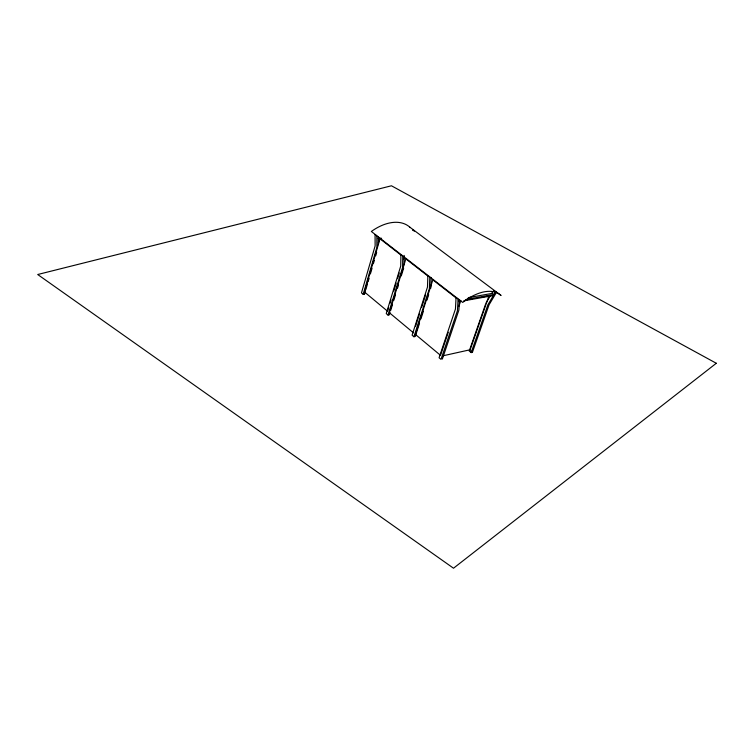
<?xml version="1.0" encoding="UTF-8"?>
<svg xmlns="http://www.w3.org/2000/svg" width="754" height="754" viewBox="0 0 754 754"><rect width="100%" height="100%" fill="white"/><g stroke="black" fill="none" stroke-linecap="round" stroke-linejoin="round"><path stroke-width="1.13" d="M404.031 264.833L404.182 255.427M430.826 288.113L431.213 277.463M459.488 299.432L458.875 310.13L442.344 359.083M363.174 294.314L376.887 247.293L376.849 235.983L375.077 234.607L375.124 245.908L361.468 292.891L363.174 294.314L364.502 294.107L365.153 291.855M378.301 243.118L379.79 238.038M365.813 289.602L367.452 283.985M368.112 281.732L369.102 278.358M370.412 273.862L372.052 268.236M373.371 263.73L374.352 260.356M375.671 255.86L376.651 252.486M388.621 307.877L387.594 311.251L364.484 292.005L380.007 238.801L401.232 255.304M389.988 303.372L391.024 299.998M393.767 291.006L396.17 283.127M397.537 278.631L399.252 273.005M403.842 259.037L404.521 256.794M388.027 315.087L402.57 267.491L402.749 256.115L400.892 254.673L400.732 266.049L386.246 313.598L388.027 315.087L389.347 314.842L390.025 312.618M390.713 310.394L392.41 304.842M393.776 300.394L395.482 294.833M397.518 288.16L398.546 284.833M401.269 275.936L403.654 268.151M415.614 326.152L419.526 313.937M421.656 307.274L425.567 295.059M413.946 336.746L429.403 288.594L429.808 277.133L427.867 275.634L427.48 287.086L412.089 335.2L413.946 336.746L415.275 336.482L419.516 323.287M420.93 318.895L423.399 311.195M426.934 300.205L428.706 294.71M448.253 332.297L440.506 355.332L415.331 334.361L432.834 279.875L456.321 298.132M458.932 306.181L460.713 300.903M485.548 304.267L469.233 351.015L471.165 352.589L472.419 352.307L489.101 304.739L496.5 292.316L493.465 290.507M471.165 352.589L487.932 304.71L495.482 292.015L496.5 292.316M485.925 303.183L489.987 296.36M491.721 293.429L492.88 291.478M443.258 355.737L470.128 349.762L488.96 295.841L486.698 296.247M458.347 300.855L460.637 300.441M466.358 299.423L493.851 294.512L492.324 293.363L468.272 297.632M465.227 300.092L467.489 299.687M469.751 299.281L472.013 298.876M482.183 297.057L484.445 296.652M459.139 301.685L461.429 301.28M463.719 300.865L493.493 295.521M378.169 238.65L381.618 238.255M413.588 230.224L412.542 229.866L414.314 231.195M409.856 227.19L501.061 295.483A49.943 27.012 -51.4 0 0 462.683 302.429L371.345 231.469A46.465 28.925 -51.4 0 1 409.846 227.208M494.134 291.006L495.482 292.015M428.121 276.209L405.85 258.895L389.366 312.731L413.475 332.816M470.487 350.733L472.419 352.307M365.021 290.441L365.539 290.874M363.645 293.391L364.502 294.107M378.272 236.492L378.291 244.673M456.066 297.547L455.435 309.074L439.082 357.754L441.015 359.375L457.442 310.648L458.093 299.121L456.066 297.547M716.3 363.268L453.512 568.214L37.7 274.513L391.449 185.786L716.3 363.268"/></g></svg>
